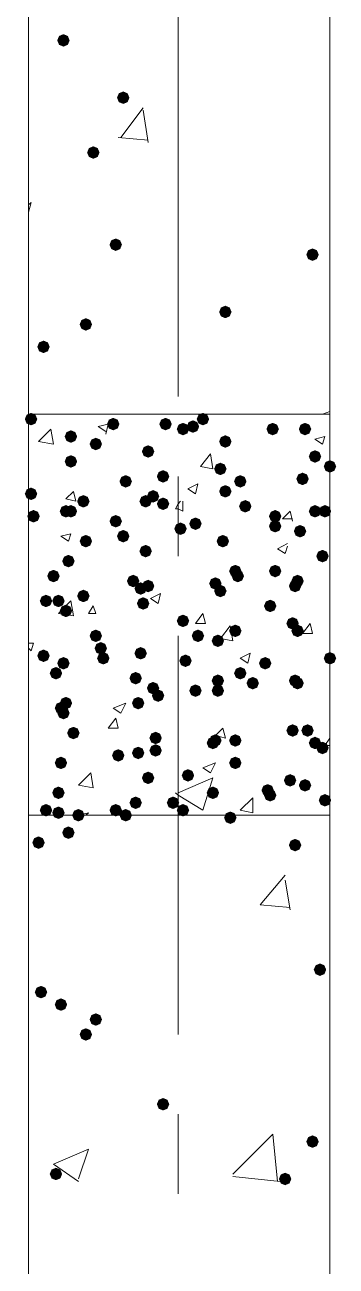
# Model space of a CAD drawing. Header units: millimetres. Extents: x 29 to 95071, y 20 to 67221.
# Drawn here: x 6098 to 6718, y 36460 to 38930 of the extents above; entities that cross this region are included whole.
import ezdxf

# ---------------------------------------------------------------- set-up
doc = ezdxf.new("R2010")
doc.units = ezdxf.units.MM

msp = doc.modelspace()

# ---------------------------------------------------------------- hatches: boundary and pattern name
h = msp.add_hatch(color=7)
h.dxf.hatch_style = 2
h.paths.add_polyline_path([(6175.2, 38886.5), (6166.5, 38890.1), (6162.8, 38898.9), (6166.5, 38907.6), (6175.2, 38911.3), (6184, 38907.6), (6187.6, 38898.9), (6184, 38890.1)])
h = msp.add_hatch(color=7)
h.dxf.hatch_style = 2
h.paths.add_polyline_path([(6294.2, 38772.5), (6285.4, 38776.1), (6281.8, 38784.9), (6285.4, 38793.6), (6294.2, 38797.3), (6302.9, 38793.6), (6306.6, 38784.9), (6302.9, 38776.1)])
h = msp.add_hatch(color=7)
h.dxf.hatch_style = 2
h.paths.add_polyline_path([(6234.7, 38663.4), (6225.9, 38667.1), (6222.3, 38675.8), (6225.9, 38684.6), (6234.7, 38688.2), (6243.4, 38684.6), (6247.1, 38675.8), (6243.4, 38667.1)])
h = msp.add_hatch(color=7)
h.dxf.hatch_style = 2
h.paths.add_polyline_path([(6279.3, 38480), (6270.5, 38483.7), (6266.9, 38492.4), (6270.5, 38501.2), (6279.3, 38504.8), (6288, 38501.2), (6291.7, 38492.4), (6288, 38483.7)])
h = msp.add_hatch(color=7)
h.dxf.hatch_style = 2
h.paths.add_polyline_path([(6670.9, 38460.2), (6662.1, 38463.9), (6658.5, 38472.6), (6662.1, 38481.4), (6670.9, 38485), (6679.6, 38481.4), (6683.3, 38472.6), (6679.6, 38463.9)])
h = msp.add_hatch(color=7)
h.dxf.hatch_style = 2
h.paths.add_polyline_path([(6497.4, 38346.2), (6488.6, 38349.9), (6485, 38358.6), (6488.6, 38367.4), (6497.4, 38371), (6506.1, 38367.4), (6509.8, 38358.6), (6506.1, 38349.9)])
h = msp.add_hatch(color=7)
h.dxf.hatch_style = 2
h.paths.add_polyline_path([(6219.8, 38321.4), (6211.1, 38325.1), (6207.4, 38333.8), (6211.1, 38342.6), (6219.8, 38346.2), (6228.6, 38342.6), (6232.2, 38333.8), (6228.6, 38325.1)])
h = msp.add_hatch(color=7)
h.dxf.hatch_style = 2
h.paths.add_polyline_path([(6135.6, 38276.8), (6126.8, 38280.5), (6123.2, 38289.2), (6126.8, 38298), (6135.6, 38301.6), (6144.3, 38298), (6147.9, 38289.2), (6144.3, 38280.5)])
h = msp.add_hatch(color=7)
h.dxf.hatch_style = 2
h.paths.add_polyline_path([(6110.8, 38133.1), (6102, 38136.7), (6098.4, 38145.5), (6102, 38154.2), (6110.8, 38157.9), (6119.5, 38154.2), (6123.2, 38145.5), (6119.5, 38136.7)])
h = msp.add_hatch(color=7)
h.dxf.hatch_style = 2
h.paths.add_polyline_path([(6452.8, 38133.1), (6444, 38136.7), (6440.4, 38145.5), (6444, 38154.2), (6452.8, 38157.9), (6461.5, 38154.2), (6465.2, 38145.5), (6461.5, 38136.7)])
h = msp.add_hatch(color=7)
h.dxf.hatch_style = 2
h.paths.add_polyline_path([(6274.3, 38123.2), (6265.6, 38126.8), (6261.9, 38135.6), (6265.6, 38144.3), (6274.3, 38148), (6283.1, 38144.3), (6286.7, 38135.6), (6283.1, 38126.8)])
h = msp.add_hatch(color=7)
h.dxf.hatch_style = 2
h.paths.add_polyline_path([(6378.4, 38123.2), (6369.7, 38126.8), (6366, 38135.6), (6369.7, 38144.3), (6378.4, 38148), (6387.2, 38144.3), (6390.8, 38135.6), (6387.2, 38126.8)])
h = msp.add_hatch(color=7)
h.dxf.hatch_style = 2
h.paths.add_polyline_path([(6413.1, 38113.3), (6404.4, 38116.9), (6400.7, 38125.7), (6404.4, 38134.4), (6413.1, 38138), (6421.9, 38134.4), (6425.5, 38125.7), (6421.9, 38116.9)])
h = msp.add_hatch(color=7)
h.dxf.hatch_style = 2
h.paths.add_polyline_path([(6433, 38118.2), (6424.2, 38121.9), (6420.6, 38130.6), (6424.2, 38139.4), (6433, 38143), (6441.7, 38139.4), (6445.3, 38130.6), (6441.7, 38121.9)])
h = msp.add_hatch(color=7)
h.dxf.hatch_style = 2
h.paths.add_polyline_path([(6591.6, 38113.3), (6582.8, 38116.9), (6579.2, 38125.7), (6582.8, 38134.4), (6591.6, 38138), (6600.3, 38134.4), (6604, 38125.7), (6600.3, 38116.9)])
h = msp.add_hatch(color=7)
h.dxf.hatch_style = 2
h.paths.add_polyline_path([(6656, 38113.3), (6647.2, 38116.9), (6643.6, 38125.7), (6647.2, 38134.4), (6656, 38138), (6664.7, 38134.4), (6668.4, 38125.7), (6664.7, 38116.9)])
h = msp.add_hatch(color=7)
h.dxf.hatch_style = 2
h.paths.add_polyline_path([(6190.1, 38098.4), (6181.3, 38102), (6177.7, 38110.8), (6181.3, 38119.5), (6190.1, 38123.2), (6198.8, 38119.5), (6202.5, 38110.8), (6198.8, 38102)])
h = msp.add_hatch(color=7)
h.dxf.hatch_style = 2
h.paths.add_polyline_path([(6239.6, 38083.5), (6230.9, 38087.2), (6227.3, 38095.9), (6230.9, 38104.7), (6239.6, 38108.3), (6248.4, 38104.7), (6252, 38095.9), (6248.4, 38087.2)])
h = msp.add_hatch(color=7)
h.dxf.hatch_style = 2
h.paths.add_polyline_path([(6497.4, 38088.5), (6488.6, 38092.1), (6485, 38100.9), (6488.6, 38109.6), (6497.4, 38113.3), (6506.1, 38109.6), (6509.8, 38100.9), (6506.1, 38092.1)])
h = msp.add_hatch(color=7)
h.dxf.hatch_style = 2
h.paths.add_polyline_path([(6343.7, 38068.7), (6335, 38072.3), (6331.3, 38081), (6335, 38089.8), (6343.7, 38093.4), (6352.5, 38089.8), (6356.1, 38081), (6352.5, 38072.3)])
h = msp.add_hatch(color=7)
h.dxf.hatch_style = 2
h.paths.add_polyline_path([(6675.8, 38058.7), (6667.1, 38062.4), (6663.4, 38071.1), (6667.1, 38079.9), (6675.8, 38083.5), (6684.6, 38079.9), (6688.2, 38071.1), (6684.6, 38062.4)])
h = msp.add_hatch(color=7)
h.dxf.hatch_style = 2
h.paths.add_polyline_path([(6190.1, 38048.8), (6181.3, 38052.5), (6177.7, 38061.2), (6181.3, 38070), (6190.1, 38073.6), (6198.8, 38070), (6202.5, 38061.2), (6198.8, 38052.5)])
h = msp.add_hatch(color=7)
h.dxf.hatch_style = 2
h.paths.add_polyline_path([(6487.5, 38034), (6478.7, 38037.6), (6475.1, 38046.4), (6478.7, 38055.1), (6487.5, 38058.7), (6496.2, 38055.1), (6499.9, 38046.4), (6496.2, 38037.6)])
h = msp.add_hatch(color=7)
h.dxf.hatch_style = 2
h.paths.add_polyline_path([(6705.6, 38038.9), (6696.8, 38042.6), (6693.2, 38051.3), (6696.8, 38060.1), (6705.6, 38063.7), (6714.3, 38060.1), (6718, 38051.3), (6714.3, 38042.6)])
h = msp.add_hatch(color=7)
h.dxf.hatch_style = 2
h.paths.add_polyline_path([(6299.1, 38009.2), (6290.4, 38012.8), (6286.7, 38021.6), (6290.4, 38030.3), (6299.1, 38034), (6307.9, 38030.3), (6311.5, 38021.6), (6307.9, 38012.8)])
h = msp.add_hatch(color=7)
h.dxf.hatch_style = 2
h.paths.add_polyline_path([(6373.5, 38019.1), (6364.7, 38022.7), (6361.1, 38031.5), (6364.7, 38040.2), (6373.5, 38043.9), (6382.2, 38040.2), (6385.9, 38031.5), (6382.2, 38022.7)])
h = msp.add_hatch(color=7)
h.dxf.hatch_style = 2
h.paths.add_polyline_path([(6527.1, 38009.2), (6518.4, 38012.8), (6514.7, 38021.6), (6518.4, 38030.3), (6527.1, 38034), (6535.9, 38030.3), (6539.5, 38021.6), (6535.9, 38012.8)])
h = msp.add_hatch(color=7)
h.dxf.hatch_style = 2
h.paths.add_polyline_path([(6651, 38014.1), (6642.3, 38017.8), (6638.6, 38026.5), (6642.3, 38035.3), (6651, 38038.9), (6659.8, 38035.3), (6663.4, 38026.5), (6659.8, 38017.8)])
h = msp.add_hatch(color=7)
h.dxf.hatch_style = 2
h.paths.add_polyline_path([(6110.8, 37984.4), (6102, 37988), (6098.4, 37996.8), (6102, 38005.5), (6110.8, 38009.2), (6119.5, 38005.5), (6123.2, 37996.8), (6119.5, 37988)])
h = msp.add_hatch(color=7)
h.dxf.hatch_style = 2
h.paths.add_polyline_path([(6497.4, 37989.4), (6488.6, 37993), (6485, 38001.7), (6488.6, 38010.5), (6497.4, 38014.1), (6506.1, 38010.5), (6509.8, 38001.7), (6506.1, 37993)])
h = msp.add_hatch(color=7)
h.dxf.hatch_style = 2
h.paths.add_polyline_path([(6214.9, 37969.5), (6206.1, 37973.2), (6202.5, 37981.9), (6206.1, 37990.7), (6214.9, 37994.3), (6223.6, 37990.7), (6227.3, 37981.9), (6223.6, 37973.2)])
h = msp.add_hatch(color=7)
h.dxf.hatch_style = 2
h.paths.add_polyline_path([(6338.8, 37969.5), (6330, 37973.2), (6326.4, 37981.9), (6330, 37990.7), (6338.8, 37994.3), (6347.5, 37990.7), (6351.2, 37981.9), (6347.5, 37973.2)])
h = msp.add_hatch(color=7)
h.dxf.hatch_style = 2
h.paths.add_polyline_path([(6353.6, 37979.4), (6344.9, 37983.1), (6341.3, 37991.8), (6344.9, 38000.6), (6353.6, 38004.2), (6362.4, 38000.6), (6366, 37991.8), (6362.4, 37983.1)])
h = msp.add_hatch(color=7)
h.dxf.hatch_style = 2
h.paths.add_polyline_path([(6373.5, 37964.6), (6364.7, 37968.2), (6361.1, 37977), (6364.7, 37985.7), (6373.5, 37989.4), (6382.2, 37985.7), (6385.9, 37977), (6382.2, 37968.2)])
h = msp.add_hatch(color=7)
h.dxf.hatch_style = 2
h.paths.add_polyline_path([(6537, 37959.6), (6528.3, 37963.3), (6524.6, 37972), (6528.3, 37980.8), (6537, 37984.4), (6545.8, 37980.8), (6549.4, 37972), (6545.8, 37963.3)])
h = msp.add_hatch(color=7)
h.dxf.hatch_style = 2
h.paths.add_polyline_path([(6115.7, 37939.8), (6107, 37943.4), (6103.3, 37952.2), (6107, 37960.9), (6115.7, 37964.6), (6124.5, 37960.9), (6128.1, 37952.2), (6124.5, 37943.4)])
h = msp.add_hatch(color=7)
h.dxf.hatch_style = 2
h.paths.add_polyline_path([(6180.2, 37949.7), (6171.4, 37953.3), (6167.8, 37962.1), (6171.4, 37970.8), (6180.2, 37974.5), (6188.9, 37970.8), (6192.6, 37962.1), (6188.9, 37953.3)])
h = msp.add_hatch(color=7)
h.dxf.hatch_style = 2
h.paths.add_polyline_path([(6190.1, 37949.7), (6181.3, 37953.3), (6177.7, 37962.1), (6181.3, 37970.8), (6190.1, 37974.5), (6198.8, 37970.8), (6202.5, 37962.1), (6198.8, 37953.3)])
h = msp.add_hatch(color=7)
h.dxf.hatch_style = 2
h.paths.add_polyline_path([(6596.5, 37939.8), (6587.8, 37943.4), (6584.1, 37952.2), (6587.8, 37960.9), (6596.5, 37964.6), (6605.3, 37960.9), (6608.9, 37952.2), (6605.3, 37943.4)])
h = msp.add_hatch(color=7)
h.dxf.hatch_style = 2
h.paths.add_polyline_path([(6675.8, 37949.7), (6667.1, 37953.3), (6663.4, 37962.1), (6667.1, 37970.8), (6675.8, 37974.5), (6684.6, 37970.8), (6688.2, 37962.1), (6684.6, 37953.3)])
h = msp.add_hatch(color=7)
h.dxf.hatch_style = 2
h.paths.add_polyline_path([(6695.6, 37949.7), (6686.9, 37953.3), (6683.3, 37962.1), (6686.9, 37970.8), (6695.6, 37974.5), (6704.4, 37970.8), (6708, 37962.1), (6704.4, 37953.3)])
h = msp.add_hatch(color=7)
h.dxf.hatch_style = 2
h.paths.add_polyline_path([(6279.3, 37929.9), (6270.5, 37933.5), (6266.9, 37942.3), (6270.5, 37951), (6279.3, 37954.7), (6288, 37951), (6291.7, 37942.3), (6288, 37933.5)])
h = msp.add_hatch(color=7)
h.dxf.hatch_style = 2
h.paths.add_polyline_path([(6408.2, 37915), (6399.4, 37918.6), (6395.8, 37927.4), (6399.4, 37936.1), (6408.2, 37939.8), (6416.9, 37936.1), (6420.6, 37927.4), (6416.9, 37918.6)])
h = msp.add_hatch(color=7)
h.dxf.hatch_style = 2
h.paths.add_polyline_path([(6437.9, 37924.9), (6429.2, 37928.6), (6425.5, 37937.3), (6429.2, 37946.1), (6437.9, 37949.7), (6446.7, 37946.1), (6450.3, 37937.3), (6446.7, 37928.6)])
h = msp.add_hatch(color=7)
h.dxf.hatch_style = 2
h.paths.add_polyline_path([(6596.5, 37920), (6587.8, 37923.6), (6584.1, 37932.4), (6587.8, 37941.1), (6596.5, 37944.7), (6605.3, 37941.1), (6608.9, 37932.4), (6605.3, 37923.6)])
h = msp.add_hatch(color=7)
h.dxf.hatch_style = 2
h.paths.add_polyline_path([(6646.1, 37910), (6637.3, 37913.7), (6633.7, 37922.4), (6637.3, 37931.2), (6646.1, 37934.8), (6654.8, 37931.2), (6658.5, 37922.4), (6654.8, 37913.7)])
h = msp.add_hatch(color=7)
h.dxf.hatch_style = 2
h.paths.add_polyline_path([(6219.8, 37890.2), (6211.1, 37893.9), (6207.4, 37902.6), (6211.1, 37911.4), (6219.8, 37915), (6228.6, 37911.4), (6232.2, 37902.6), (6228.6, 37893.9)])
h = msp.add_hatch(color=7)
h.dxf.hatch_style = 2
h.paths.add_polyline_path([(6294.2, 37900.1), (6285.4, 37903.8), (6281.8, 37912.5), (6285.4, 37921.3), (6294.2, 37924.9), (6302.9, 37921.3), (6306.6, 37912.5), (6302.9, 37903.8)])
h = msp.add_hatch(color=7)
h.dxf.hatch_style = 2
h.paths.add_polyline_path([(6492.4, 37890.2), (6483.7, 37893.9), (6480, 37902.6), (6483.7, 37911.4), (6492.4, 37915), (6501.2, 37911.4), (6504.8, 37902.6), (6501.2, 37893.9)])
h = msp.add_hatch(color=7)
h.dxf.hatch_style = 2
h.paths.add_polyline_path([(6338.8, 37870.4), (6330, 37874), (6326.4, 37882.8), (6330, 37891.5), (6338.8, 37895.2), (6347.5, 37891.5), (6351.2, 37882.8), (6347.5, 37874)])
h = msp.add_hatch(color=7)
h.dxf.hatch_style = 2
h.paths.add_polyline_path([(6690.7, 37860.5), (6681.9, 37864.1), (6678.3, 37872.9), (6681.9, 37881.6), (6690.7, 37885.3), (6699.4, 37881.6), (6703.1, 37872.9), (6699.4, 37864.1)])
h = msp.add_hatch(color=7)
h.dxf.hatch_style = 2
h.paths.add_polyline_path([(6185.1, 37850.6), (6176.4, 37854.2), (6172.7, 37863), (6176.4, 37871.7), (6185.1, 37875.4), (6193.9, 37871.7), (6197.5, 37863), (6193.9, 37854.2)])
h = msp.add_hatch(color=7)
h.dxf.hatch_style = 2
h.paths.add_polyline_path([(6155.4, 37820.8), (6146.6, 37824.5), (6143, 37833.2), (6146.6, 37842), (6155.4, 37845.6), (6164.1, 37842), (6167.8, 37833.2), (6164.1, 37824.5)])
h = msp.add_hatch(color=7)
h.dxf.hatch_style = 2
h.paths.add_polyline_path([(6314, 37810.9), (6305.2, 37814.6), (6301.6, 37823.3), (6305.2, 37832.1), (6314, 37835.7), (6322.7, 37832.1), (6326.4, 37823.3), (6322.7, 37814.6)])
h = msp.add_hatch(color=7)
h.dxf.hatch_style = 2
h.paths.add_polyline_path([(6517.2, 37830.7), (6508.5, 37834.4), (6504.8, 37843.1), (6508.5, 37851.9), (6517.2, 37855.5), (6526, 37851.9), (6529.6, 37843.1), (6526, 37834.4)])
h = msp.add_hatch(color=7)
h.dxf.hatch_style = 2
h.paths.add_polyline_path([(6522.2, 37820.8), (6513.4, 37824.5), (6509.8, 37833.2), (6513.4, 37842), (6522.2, 37845.6), (6530.9, 37842), (6534.6, 37833.2), (6530.9, 37824.5)])
h = msp.add_hatch(color=7)
h.dxf.hatch_style = 2
h.paths.add_polyline_path([(6596.5, 37830.7), (6587.8, 37834.4), (6584.1, 37843.1), (6587.8, 37851.9), (6596.5, 37855.5), (6605.3, 37851.9), (6608.9, 37843.1), (6605.3, 37834.4)])
h = msp.add_hatch(color=7)
h.dxf.hatch_style = 2
h.paths.add_polyline_path([(6641.1, 37810.9), (6632.4, 37814.6), (6628.7, 37823.3), (6632.4, 37832.1), (6641.1, 37835.7), (6649.9, 37832.1), (6653.5, 37823.3), (6649.9, 37814.6)])
h = msp.add_hatch(color=7)
h.dxf.hatch_style = 2
h.paths.add_polyline_path([(6328.9, 37796), (6320.1, 37799.7), (6316.5, 37808.4), (6320.1, 37817.2), (6328.9, 37820.8), (6337.6, 37817.2), (6341.3, 37808.4), (6337.6, 37799.7)])
h = msp.add_hatch(color=7)
h.dxf.hatch_style = 2
h.paths.add_polyline_path([(6343.7, 37801), (6335, 37804.6), (6331.3, 37813.4), (6335, 37822.1), (6343.7, 37825.8), (6352.5, 37822.1), (6356.1, 37813.4), (6352.5, 37804.6)])
h = msp.add_hatch(color=7)
h.dxf.hatch_style = 2
h.paths.add_polyline_path([(6477.6, 37806), (6468.8, 37809.6), (6465.2, 37818.4), (6468.8, 37827.1), (6477.6, 37830.7), (6486.3, 37827.1), (6490, 37818.4), (6486.3, 37809.6)])
h = msp.add_hatch(color=7)
h.dxf.hatch_style = 2
h.paths.add_polyline_path([(6487.5, 37791.1), (6478.7, 37794.7), (6475.1, 37803.5), (6478.7, 37812.2), (6487.5, 37815.9), (6496.2, 37812.2), (6499.9, 37803.5), (6496.2, 37794.7)])
h = msp.add_hatch(color=7)
h.dxf.hatch_style = 2
h.paths.add_polyline_path([(6636.2, 37801), (6627.4, 37804.6), (6623.8, 37813.4), (6627.4, 37822.1), (6636.2, 37825.8), (6644.9, 37822.1), (6648.6, 37813.4), (6644.9, 37804.6)])
h = msp.add_hatch(color=7)
h.dxf.hatch_style = 2
h.paths.add_polyline_path([(6140.5, 37771.3), (6131.8, 37774.9), (6128.1, 37783.7), (6131.8, 37792.4), (6140.5, 37796), (6149.3, 37792.4), (6152.9, 37783.7), (6149.3, 37774.9)])
h = msp.add_hatch(color=7)
h.dxf.hatch_style = 2
h.paths.add_polyline_path([(6165.3, 37771.3), (6156.5, 37774.9), (6152.9, 37783.7), (6156.5, 37792.4), (6165.3, 37796), (6174, 37792.4), (6177.7, 37783.7), (6174, 37774.9)])
h = msp.add_hatch(color=7)
h.dxf.hatch_style = 2
h.paths.add_polyline_path([(6214.9, 37781.2), (6206.1, 37784.8), (6202.5, 37793.6), (6206.1, 37802.3), (6214.9, 37806), (6223.6, 37802.3), (6227.3, 37793.6), (6223.6, 37784.8)])
h = msp.add_hatch(color=7)
h.dxf.hatch_style = 2
h.paths.add_polyline_path([(6333.8, 37766.3), (6325.1, 37769.9), (6321.4, 37778.7), (6325.1, 37787.4), (6333.8, 37791.1), (6342.6, 37787.4), (6346.2, 37778.7), (6342.6, 37769.9)])
h = msp.add_hatch(color=7)
h.dxf.hatch_style = 2
h.paths.add_polyline_path([(6586.6, 37761.4), (6577.9, 37765), (6574.2, 37773.7), (6577.9, 37782.5), (6586.6, 37786.1), (6595.4, 37782.5), (6599, 37773.7), (6595.4, 37765)])
h = msp.add_hatch(color=7)
h.dxf.hatch_style = 2
h.paths.add_polyline_path([(6180.2, 37751.4), (6171.4, 37755.1), (6167.8, 37763.8), (6171.4, 37772.6), (6180.2, 37776.2), (6188.9, 37772.6), (6192.6, 37763.8), (6188.9, 37755.1)])
h = msp.add_hatch(color=7)
h.dxf.hatch_style = 2
h.paths.add_polyline_path([(6413.1, 37731.6), (6404.4, 37735.3), (6400.7, 37744), (6404.4, 37752.8), (6413.1, 37756.4), (6421.9, 37752.8), (6425.5, 37744), (6421.9, 37735.3)])
h = msp.add_hatch(color=7)
h.dxf.hatch_style = 2
h.paths.add_polyline_path([(6517.2, 37711.8), (6508.5, 37715.4), (6504.8, 37724.2), (6508.5, 37732.9), (6517.2, 37736.6), (6526, 37732.9), (6529.6, 37724.2), (6526, 37715.4)])
h = msp.add_hatch(color=7)
h.dxf.hatch_style = 2
h.paths.add_polyline_path([(6631.2, 37726.7), (6622.5, 37730.3), (6618.8, 37739), (6622.5, 37747.8), (6631.2, 37751.4), (6640, 37747.8), (6643.6, 37739), (6640, 37730.3)])
h = msp.add_hatch(color=7)
h.dxf.hatch_style = 2
h.paths.add_polyline_path([(6641.1, 37711.8), (6632.4, 37715.4), (6628.7, 37724.2), (6632.4, 37732.9), (6641.1, 37736.6), (6649.9, 37732.9), (6653.5, 37724.2), (6649.9, 37715.4)])
h = msp.add_hatch(color=7)
h.dxf.hatch_style = 2
h.paths.add_polyline_path([(6239.6, 37701.9), (6230.9, 37705.5), (6227.3, 37714.3), (6230.9, 37723), (6239.6, 37726.7), (6248.4, 37723), (6252, 37714.3), (6248.4, 37705.5)])
h = msp.add_hatch(color=7)
h.dxf.hatch_style = 2
h.paths.add_polyline_path([(6442.9, 37701.9), (6434.1, 37705.5), (6430.5, 37714.3), (6434.1, 37723), (6442.9, 37726.7), (6451.6, 37723), (6455.3, 37714.3), (6451.6, 37705.5)])
h = msp.add_hatch(color=7)
h.dxf.hatch_style = 2
h.paths.add_polyline_path([(6482.5, 37692), (6473.8, 37695.6), (6470.1, 37704.3), (6473.8, 37713.1), (6482.5, 37716.7), (6491.3, 37713.1), (6494.9, 37704.3), (6491.3, 37695.6)])
h = msp.add_hatch(color=7)
h.dxf.hatch_style = 2
h.paths.add_polyline_path([(6135.6, 37662.2), (6126.8, 37665.9), (6123.2, 37674.6), (6126.8, 37683.4), (6135.6, 37687), (6144.3, 37683.4), (6147.9, 37674.6), (6144.3, 37665.9)])
h = msp.add_hatch(color=7)
h.dxf.hatch_style = 2
h.paths.add_polyline_path([(6249.6, 37677.1), (6240.8, 37680.7), (6237.2, 37689.5), (6240.8, 37698.2), (6249.6, 37701.9), (6258.3, 37698.2), (6261.9, 37689.5), (6258.3, 37680.7)])
h = msp.add_hatch(color=7)
h.dxf.hatch_style = 2
h.paths.add_polyline_path([(6328.9, 37667.2), (6320.1, 37670.8), (6316.5, 37679.6), (6320.1, 37688.3), (6328.9, 37692), (6337.6, 37688.3), (6341.3, 37679.6), (6337.6, 37670.8)])
h = msp.add_hatch(color=7)
h.dxf.hatch_style = 2
h.paths.add_polyline_path([(6175.2, 37647.3), (6166.5, 37651), (6162.8, 37659.7), (6166.5, 37668.5), (6175.2, 37672.1), (6184, 37668.5), (6187.6, 37659.7), (6184, 37651)])
h = msp.add_hatch(color=7)
h.dxf.hatch_style = 2
h.paths.add_polyline_path([(6254.5, 37657.3), (6245.8, 37660.9), (6242.1, 37669.7), (6245.8, 37678.4), (6254.5, 37682), (6263.3, 37678.4), (6266.9, 37669.7), (6263.3, 37660.9)])
h = msp.add_hatch(color=7)
h.dxf.hatch_style = 2
h.paths.add_polyline_path([(6418.1, 37652.3), (6409.3, 37655.9), (6405.7, 37664.7), (6409.3, 37673.4), (6418.1, 37677.1), (6426.8, 37673.4), (6430.5, 37664.7), (6426.8, 37655.9)])
h = msp.add_hatch(color=7)
h.dxf.hatch_style = 2
h.paths.add_polyline_path([(6576.7, 37647.3), (6567.9, 37651), (6564.3, 37659.7), (6567.9, 37668.5), (6576.7, 37672.1), (6585.4, 37668.5), (6589.1, 37659.7), (6585.4, 37651)])
h = msp.add_hatch(color=7)
h.dxf.hatch_style = 2
h.paths.add_polyline_path([(6705.6, 37657.3), (6696.8, 37660.9), (6693.2, 37669.7), (6696.8, 37678.4), (6705.6, 37682), (6714.3, 37678.4), (6718, 37669.7), (6714.3, 37660.9)])
h = msp.add_hatch(color=7)
h.dxf.hatch_style = 2
h.paths.add_polyline_path([(6160.3, 37627.5), (6151.6, 37631.2), (6147.9, 37639.9), (6151.6, 37648.7), (6160.3, 37652.3), (6169.1, 37648.7), (6172.7, 37639.9), (6169.1, 37631.2)])
h = msp.add_hatch(color=7)
h.dxf.hatch_style = 2
h.paths.add_polyline_path([(6318.9, 37617.6), (6310.2, 37621.3), (6306.6, 37630), (6310.2, 37638.8), (6318.9, 37642.4), (6327.7, 37638.8), (6331.3, 37630), (6327.7, 37621.3)])
h = msp.add_hatch(color=7)
h.dxf.hatch_style = 2
h.paths.add_polyline_path([(6482.5, 37612.7), (6473.8, 37616.3), (6470.1, 37625), (6473.8, 37633.8), (6482.5, 37637.4), (6491.3, 37633.8), (6494.9, 37625), (6491.3, 37616.3)])
h = msp.add_hatch(color=7)
h.dxf.hatch_style = 2
h.paths.add_polyline_path([(6527.1, 37627.5), (6518.4, 37631.2), (6514.7, 37639.9), (6518.4, 37648.7), (6527.1, 37652.3), (6535.9, 37648.7), (6539.5, 37639.9), (6535.9, 37631.2)])
h = msp.add_hatch(color=7)
h.dxf.hatch_style = 2
h.paths.add_polyline_path([(6636.2, 37612.7), (6627.4, 37616.3), (6623.8, 37625), (6627.4, 37633.8), (6636.2, 37637.4), (6644.9, 37633.8), (6648.6, 37625), (6644.9, 37616.3)])
h = msp.add_hatch(color=7)
h.dxf.hatch_style = 2
h.paths.add_polyline_path([(6353.6, 37597.8), (6344.9, 37601.4), (6341.3, 37610.2), (6344.9, 37618.9), (6353.6, 37622.6), (6362.4, 37618.9), (6366, 37610.2), (6362.4, 37601.4)])
h = msp.add_hatch(color=7)
h.dxf.hatch_style = 2
h.paths.add_polyline_path([(6437.9, 37592.8), (6429.2, 37596.5), (6425.5, 37605.2), (6429.2, 37614), (6437.9, 37617.6), (6446.7, 37614), (6450.3, 37605.2), (6446.7, 37596.5)])
h = msp.add_hatch(color=7)
h.dxf.hatch_style = 2
h.paths.add_polyline_path([(6482.5, 37592.8), (6473.8, 37596.5), (6470.1, 37605.2), (6473.8, 37614), (6482.5, 37617.6), (6491.3, 37614), (6494.9, 37605.2), (6491.3, 37596.5)])
h = msp.add_hatch(color=7)
h.dxf.hatch_style = 2
h.paths.add_polyline_path([(6551.9, 37607.7), (6543.2, 37611.3), (6539.5, 37620.1), (6543.2, 37628.8), (6551.9, 37632.5), (6560.7, 37628.8), (6564.3, 37620.1), (6560.7, 37611.3)])
h = msp.add_hatch(color=7)
h.dxf.hatch_style = 2
h.paths.add_polyline_path([(6641.1, 37607.7), (6632.4, 37611.3), (6628.7, 37620.1), (6632.4, 37628.8), (6641.1, 37632.5), (6649.9, 37628.8), (6653.5, 37620.1), (6649.9, 37611.3)])
h = msp.add_hatch(color=7)
h.dxf.hatch_style = 2
h.paths.add_polyline_path([(6180.2, 37568), (6171.4, 37571.7), (6167.8, 37580.4), (6171.4, 37589.2), (6180.2, 37592.8), (6188.9, 37589.2), (6192.6, 37580.4), (6188.9, 37571.7)])
h = msp.add_hatch(color=7)
h.dxf.hatch_style = 2
h.paths.add_polyline_path([(6323.9, 37568), (6315.2, 37571.7), (6311.5, 37580.4), (6315.2, 37589.2), (6323.9, 37592.8), (6332.7, 37589.2), (6336.3, 37580.4), (6332.7, 37571.7)])
h = msp.add_hatch(color=7)
h.dxf.hatch_style = 2
h.paths.add_polyline_path([(6363.6, 37582.9), (6354.8, 37586.6), (6351.2, 37595.3), (6354.8, 37604.1), (6363.6, 37607.7), (6372.3, 37604.1), (6376, 37595.3), (6372.3, 37586.6)])
h = msp.add_hatch(color=7)
h.dxf.hatch_style = 2
h.paths.add_polyline_path([(6170.3, 37558.1), (6161.5, 37561.8), (6157.9, 37570.5), (6161.5, 37579.3), (6170.3, 37582.9), (6179, 37579.3), (6182.6, 37570.5), (6179, 37561.8)])
h = msp.add_hatch(color=7)
h.dxf.hatch_style = 2
h.paths.add_polyline_path([(6175.2, 37548.2), (6166.5, 37551.9), (6162.8, 37560.6), (6166.5, 37569.4), (6175.2, 37573), (6184, 37569.4), (6187.6, 37560.6), (6184, 37551.9)])
h = msp.add_hatch(color=7)
h.dxf.hatch_style = 2
h.paths.add_polyline_path([(6631.2, 37513.5), (6622.5, 37517.2), (6618.8, 37525.9), (6622.5, 37534.7), (6631.2, 37538.3), (6640, 37534.7), (6643.6, 37525.9), (6640, 37517.2)])
h = msp.add_hatch(color=7)
h.dxf.hatch_style = 2
h.paths.add_polyline_path([(6661, 37513.5), (6652.2, 37517.2), (6648.6, 37525.9), (6652.2, 37534.7), (6661, 37538.3), (6669.7, 37534.7), (6673.3, 37525.9), (6669.7, 37517.2)])
h = msp.add_hatch(color=7)
h.dxf.hatch_style = 2
h.paths.add_polyline_path([(6195, 37508.6), (6186.3, 37512.2), (6182.6, 37521), (6186.3, 37529.7), (6195, 37533.3), (6203.8, 37529.7), (6207.4, 37521), (6203.8, 37512.2)])
h = msp.add_hatch(color=7)
h.dxf.hatch_style = 2
h.paths.add_polyline_path([(6358.6, 37498.7), (6349.9, 37502.3), (6346.2, 37511), (6349.9, 37519.8), (6358.6, 37523.4), (6367.4, 37519.8), (6371, 37511), (6367.4, 37502.3)])
h = msp.add_hatch(color=7)
h.dxf.hatch_style = 2
h.paths.add_polyline_path([(6472.6, 37488.7), (6463.9, 37492.4), (6460.2, 37501.1), (6463.9, 37509.9), (6472.6, 37513.5), (6481.4, 37509.9), (6485, 37501.1), (6481.4, 37492.4)])
h = msp.add_hatch(color=7)
h.dxf.hatch_style = 2
h.paths.add_polyline_path([(6477.6, 37493.7), (6468.8, 37497.3), (6465.2, 37506.1), (6468.8, 37514.8), (6477.6, 37518.5), (6486.3, 37514.8), (6490, 37506.1), (6486.3, 37497.3)])
h = msp.add_hatch(color=7)
h.dxf.hatch_style = 2
h.paths.add_polyline_path([(6517.2, 37493.7), (6508.5, 37497.3), (6504.8, 37506.1), (6508.5, 37514.8), (6517.2, 37518.5), (6526, 37514.8), (6529.6, 37506.1), (6526, 37497.3)])
h = msp.add_hatch(color=7)
h.dxf.hatch_style = 2
h.paths.add_polyline_path([(6675.8, 37488.7), (6667.1, 37492.4), (6663.4, 37501.1), (6667.1, 37509.9), (6675.8, 37513.5), (6684.6, 37509.9), (6688.2, 37501.1), (6684.6, 37492.4)])
h = msp.add_hatch(color=7)
h.dxf.hatch_style = 2
h.paths.add_polyline_path([(6284.3, 37464), (6275.5, 37467.6), (6271.9, 37476.3), (6275.5, 37485.1), (6284.3, 37488.7), (6293, 37485.1), (6296.6, 37476.3), (6293, 37467.6)])
h = msp.add_hatch(color=7)
h.dxf.hatch_style = 2
h.paths.add_polyline_path([(6323.9, 37468.9), (6315.2, 37472.6), (6311.5, 37481.3), (6315.2, 37490.1), (6323.9, 37493.7), (6332.7, 37490.1), (6336.3, 37481.3), (6332.7, 37472.6)])
h = msp.add_hatch(color=7)
h.dxf.hatch_style = 2
h.paths.add_polyline_path([(6358.6, 37473.9), (6349.9, 37477.5), (6346.2, 37486.3), (6349.9, 37495), (6358.6, 37498.7), (6367.4, 37495), (6371, 37486.3), (6367.4, 37477.5)])
h = msp.add_hatch(color=7)
h.dxf.hatch_style = 2
h.paths.add_polyline_path([(6690.7, 37478.8), (6681.9, 37482.5), (6678.3, 37491.2), (6681.9, 37500), (6690.7, 37503.6), (6699.4, 37500), (6703.1, 37491.2), (6699.4, 37482.5)])
h = msp.add_hatch(color=7)
h.dxf.hatch_style = 2
h.paths.add_polyline_path([(6170.3, 37449.1), (6161.5, 37452.7), (6157.9, 37461.5), (6161.5, 37470.2), (6170.3, 37473.9), (6179, 37470.2), (6182.6, 37461.5), (6179, 37452.7)])
h = msp.add_hatch(color=7)
h.dxf.hatch_style = 2
h.paths.add_polyline_path([(6517.2, 37449.1), (6508.5, 37452.7), (6504.8, 37461.5), (6508.5, 37470.2), (6517.2, 37473.9), (6526, 37470.2), (6529.6, 37461.5), (6526, 37452.7)])
h = msp.add_hatch(color=7)
h.dxf.hatch_style = 2
h.paths.add_polyline_path([(6343.7, 37419.3), (6335, 37423), (6331.3, 37431.7), (6335, 37440.5), (6343.7, 37444.1), (6352.5, 37440.5), (6356.1, 37431.7), (6352.5, 37423)])
h = msp.add_hatch(color=7)
h.dxf.hatch_style = 2
h.paths.add_polyline_path([(6423, 37424.3), (6414.3, 37427.9), (6410.6, 37436.7), (6414.3, 37445.4), (6423, 37449.1), (6431.8, 37445.4), (6435.4, 37436.7), (6431.8, 37427.9)])
h = msp.add_hatch(color=7)
h.dxf.hatch_style = 2
h.paths.add_polyline_path([(6626.3, 37414.4), (6617.5, 37418), (6613.9, 37426.8), (6617.5, 37435.5), (6626.3, 37439.2), (6635, 37435.5), (6638.6, 37426.8), (6635, 37418)])
h = msp.add_hatch(color=7)
h.dxf.hatch_style = 2
h.paths.add_polyline_path([(6581.6, 37394.6), (6572.9, 37398.2), (6569.3, 37407), (6572.9, 37415.7), (6581.6, 37419.3), (6590.4, 37415.7), (6594, 37407), (6590.4, 37398.2)])
h = msp.add_hatch(color=7)
h.dxf.hatch_style = 2
h.paths.add_polyline_path([(6656, 37404.5), (6647.2, 37408.1), (6643.6, 37416.9), (6647.2, 37425.6), (6656, 37429.3), (6664.7, 37425.6), (6668.4, 37416.9), (6664.7, 37408.1)])
h = msp.add_hatch(color=7)
h.dxf.hatch_style = 2
h.paths.add_polyline_path([(6165.3, 37389.6), (6156.5, 37393.2), (6152.9, 37402), (6156.5, 37410.8), (6165.3, 37414.4), (6174, 37410.8), (6177.7, 37402), (6174, 37393.2)])
h = msp.add_hatch(color=7)
h.dxf.hatch_style = 2
h.paths.add_polyline_path([(6318.9, 37369.8), (6310.2, 37373.4), (6306.6, 37382.2), (6310.2, 37390.9), (6318.9, 37394.6), (6327.7, 37390.9), (6331.3, 37382.2), (6327.7, 37373.4)])
h = msp.add_hatch(color=7)
h.dxf.hatch_style = 2
h.paths.add_polyline_path([(6393.3, 37369.8), (6384.5, 37373.4), (6380.9, 37382.2), (6384.5, 37390.9), (6393.3, 37394.6), (6402, 37390.9), (6405.7, 37382.2), (6402, 37373.4)])
h = msp.add_hatch(color=7)
h.dxf.hatch_style = 2
h.paths.add_polyline_path([(6472.6, 37389.6), (6463.9, 37393.2), (6460.2, 37402), (6463.9, 37410.8), (6472.6, 37414.4), (6481.4, 37410.8), (6485, 37402), (6481.4, 37393.2)])
h = msp.add_hatch(color=7)
h.dxf.hatch_style = 2
h.paths.add_polyline_path([(6586.6, 37384.7), (6577.9, 37388.3), (6574.2, 37397), (6577.9, 37405.8), (6586.6, 37409.4), (6595.4, 37405.8), (6599, 37397), (6595.4, 37388.3)])
h = msp.add_hatch(color=7)
h.dxf.hatch_style = 2
h.paths.add_polyline_path([(6695.6, 37374.7), (6686.9, 37378.4), (6683.3, 37387.1), (6686.9, 37395.9), (6695.6, 37399.5), (6704.4, 37395.9), (6708, 37387.1), (6704.4, 37378.4)])
h = msp.add_hatch(color=7)
h.dxf.hatch_style = 2
h.paths.add_polyline_path([(6140.5, 37354.9), (6131.8, 37358.6), (6128.1, 37367.3), (6131.8, 37376.1), (6140.5, 37379.7), (6149.3, 37376.1), (6152.9, 37367.3), (6149.3, 37358.6)])
h = msp.add_hatch(color=7)
h.dxf.hatch_style = 2
h.paths.add_polyline_path([(6165.3, 37350), (6156.5, 37353.6), (6152.9, 37362.3), (6156.5, 37371.1), (6165.3, 37374.7), (6174, 37371.1), (6177.7, 37362.3), (6174, 37353.6)])
h = msp.add_hatch(color=7)
h.dxf.hatch_style = 2
h.paths.add_polyline_path([(6204.9, 37345), (6196.2, 37348.6), (6192.6, 37357.4), (6196.2, 37366.1), (6204.9, 37369.8), (6213.7, 37366.1), (6217.3, 37357.4), (6213.7, 37348.6)])
h = msp.add_hatch(color=7)
h.dxf.hatch_style = 2
h.paths.add_polyline_path([(6279.3, 37354.9), (6270.5, 37358.6), (6266.9, 37367.3), (6270.5, 37376.1), (6279.3, 37379.7), (6288, 37376.1), (6291.7, 37367.3), (6288, 37358.6)])
h = msp.add_hatch(color=7)
h.dxf.hatch_style = 2
h.paths.add_polyline_path([(6299.1, 37345), (6290.4, 37348.6), (6286.7, 37357.4), (6290.4, 37366.1), (6299.1, 37369.8), (6307.9, 37366.1), (6311.5, 37357.4), (6307.9, 37348.6)])
h = msp.add_hatch(color=7)
h.dxf.hatch_style = 2
h.paths.add_polyline_path([(6413.1, 37354.9), (6404.4, 37358.6), (6400.7, 37367.3), (6404.4, 37376.1), (6413.1, 37379.7), (6421.9, 37376.1), (6425.5, 37367.3), (6421.9, 37358.6)])
h = msp.add_hatch(color=7)
h.dxf.hatch_style = 2
h.paths.add_polyline_path([(6507.3, 37340), (6498.5, 37343.7), (6494.9, 37352.4), (6498.5, 37361.2), (6507.3, 37364.8), (6516, 37361.2), (6519.7, 37352.4), (6516, 37343.7)])
h = msp.add_hatch(color=7)
h.dxf.hatch_style = 2
h.paths.add_polyline_path([(6185.1, 37310.3), (6176.4, 37313.9), (6172.7, 37322.7), (6176.4, 37331.4), (6185.1, 37335.1), (6193.9, 37331.4), (6197.5, 37322.7), (6193.9, 37313.9)])
h = msp.add_hatch(color=7)
h.dxf.hatch_style = 2
h.paths.add_polyline_path([(6125.6, 37290.5), (6116.9, 37294.1), (6113.3, 37302.9), (6116.9, 37311.6), (6125.6, 37315.3), (6134.4, 37311.6), (6138, 37302.9), (6134.4, 37294.1)])
h = msp.add_hatch(color=7)
h.dxf.hatch_style = 2
h.paths.add_polyline_path([(6636.2, 37285.5), (6627.4, 37289.2), (6623.8, 37297.9), (6627.4, 37306.7), (6636.2, 37310.3), (6644.9, 37306.7), (6648.6, 37297.9), (6644.9, 37289.2)])
h = msp.add_hatch(color=7)
h.dxf.hatch_style = 2
h.paths.add_polyline_path([(6685.7, 37037.7), (6677, 37041.3), (6673.3, 37050.1), (6677, 37058.8), (6685.7, 37062.5), (6694.5, 37058.8), (6698.1, 37050.1), (6694.5, 37041.3)])
h = msp.add_hatch(color=7)
h.dxf.hatch_style = 2
h.paths.add_polyline_path([(6130.6, 36993.1), (6121.8, 36996.7), (6118.2, 37005.5), (6121.8, 37014.2), (6130.6, 37017.9), (6139.4, 37014.2), (6143, 37005.5), (6139.4, 36996.7)])
h = msp.add_hatch(color=7)
h.dxf.hatch_style = 2
h.paths.add_polyline_path([(6170.3, 36968.3), (6161.5, 36971.9), (6157.9, 36980.7), (6161.5, 36989.4), (6170.3, 36993.1), (6179, 36989.4), (6182.6, 36980.7), (6179, 36971.9)])
h = msp.add_hatch(color=7)
h.dxf.hatch_style = 2
h.paths.add_polyline_path([(6239.6, 36938.6), (6230.9, 36942.2), (6227.3, 36951), (6230.9, 36959.7), (6239.6, 36963.3), (6248.4, 36959.7), (6252, 36951), (6248.4, 36942.2)])
h = msp.add_hatch(color=7)
h.dxf.hatch_style = 2
h.paths.add_polyline_path([(6219.8, 36908.8), (6211.1, 36912.5), (6207.4, 36921.2), (6211.1, 36930), (6219.8, 36933.6), (6228.6, 36930), (6232.2, 36921.2), (6228.6, 36912.5)])
h = msp.add_hatch(color=7)
h.dxf.hatch_style = 2
h.paths.add_polyline_path([(6373.5, 36770), (6364.7, 36773.7), (6361.1, 36782.4), (6364.7, 36791.2), (6373.5, 36794.8), (6382.2, 36791.2), (6385.9, 36782.4), (6382.2, 36773.7)])
h = msp.add_hatch(color=7)
h.dxf.hatch_style = 2
h.paths.add_polyline_path([(6670.9, 36695.7), (6662.1, 36699.3), (6658.5, 36708.1), (6662.1, 36716.8), (6670.9, 36720.5), (6679.6, 36716.8), (6683.3, 36708.1), (6679.6, 36699.3)])
h = msp.add_hatch(color=7)
h.dxf.hatch_style = 2
h.paths.add_polyline_path([(6160.3, 36631.3), (6151.6, 36634.9), (6147.9, 36643.6), (6151.6, 36652.4), (6160.3, 36656), (6169.1, 36652.4), (6172.7, 36643.6), (6169.1, 36634.9)])
h = msp.add_hatch(color=7)
h.dxf.hatch_style = 2
h.paths.add_polyline_path([(6616.3, 36621.3), (6607.6, 36625), (6604, 36633.7), (6607.6, 36642.5), (6616.3, 36646.1), (6625.1, 36642.5), (6628.7, 36633.7), (6625.1, 36625)])

# ---------------------------------------------------------------- linework, layer by layer
at = {"color": 7, "lineweight": 0}
for points in [[(6105.8, 26656.2), (6105.8, 42705.5)], [(6705.6, 32653.6), (6705.6, 42705.5)], [(6403.2, 38190.1), (6403.2, 38983.1)], [(6289.2, 38705.6), (6333.8, 38765)], [(6343.7, 38695.7), (6333.8, 38760.1)], [(6284.3, 38705.6), (6343.7, 38700.6)], [(6105.8, 38571.7), (6110.8, 38576.7)], [(6105.8, 38556.9), (6110.8, 38576.7)], [(6690.7, 38155.4), (6705.6, 38160.4)], [(6244.6, 38130.6), (6264.4, 38135.6)], [(6244.6, 38130.6), (6259.5, 38120.7)], [(6259.5, 38115.7), (6264.4, 38135.6)], [(6125.6, 38100.9), (6150.4, 38125.7)], [(6155.4, 38095.9), (6150.4, 38125.7)], [(6675.8, 38105.8), (6695.6, 38110.8)], [(6690.7, 38095.9), (6695.6, 38110.8)], [(6125.6, 38100.9), (6155.4, 38095.9)], [(6675.8, 38105.8), (6690.7, 38095.9)], [(6447.8, 38051.3), (6467.6, 38076.1)], [(6472.6, 38046.4), (6467.6, 38076.1)], [(6447.8, 38051.3), (6472.6, 38046.4)], [(6403.2, 37872.9), (6403.2, 38031.5)], [(6423, 38006.7), (6442.9, 38016.6)], [(6437.9, 37996.8), (6442.9, 38016.6)], [(6180.2, 37986.9), (6195, 38001.7)], [(6180.2, 37986.9), (6200, 37981.9)], [(6200, 37981.9), (6195, 38001.7)], [(6423, 38006.7), (6437.9, 37996.8)], [(6398.3, 37967), (6403.2, 37977), (6408.2, 37981.9)], [(6398.3, 37967), (6403.2, 37967), (6413.1, 37962.1)], [(6413.1, 37962.1), (6413.1, 37981.9)], [(6611.4, 37947.2), (6626.3, 37962.1)], [(6631.2, 37942.3), (6626.3, 37962.1)], [(6611.4, 37947.2), (6631.2, 37947.2)], [(6170.3, 37912.5), (6190.1, 37917.5)], [(6170.3, 37912.5), (6185.1, 37902.6)], [(6185.1, 37902.6), (6190.1, 37917.5)], [(6601.5, 37887.7), (6621.3, 37897.7)], [(6601.5, 37887.7), (6616.3, 37877.8)], [(6616.3, 37877.8), (6621.3, 37892.7)], [(6348.7, 37788.6), (6368.5, 37798.5)], [(6348.7, 37788.6), (6363.6, 37778.7)], [(6363.6, 37778.7), (6368.5, 37798.5)], [(6165.3, 37758.9), (6190.1, 37783.7)], [(6195, 37753.9), (6190.1, 37783.7)], [(6224.8, 37758.9), (6234.7, 37773.7)], [(6239.6, 37758.9), (6234.7, 37773.7)], [(6165.3, 37758.9), (6195, 37753.9)], [(6224.8, 37758.9), (6239.6, 37758.9)], [(6437.9, 37739), (6452.8, 37758.9)], [(6437.9, 37739), (6457.7, 37739)], [(6457.7, 37739), (6452.8, 37758.9)], [(6651, 37719.2), (6665.9, 37739)], [(6670.9, 37719.2), (6665.9, 37739)], [(6403.2, 36921.2), (6403.2, 37714.3)], [(6487.5, 37709.3), (6507.3, 37734.1)], [(6512.3, 37704.3), (6507.3, 37734.1)], [(6651, 37719.2), (6670.9, 37719.2)], [(6105.8, 37699.4), (6115.7, 37699.4)], [(6105.8, 37689.5), (6110.8, 37684.5)], [(6110.8, 37684.5), (6115.7, 37699.4)], [(6487.5, 37709.3), (6512.3, 37704.3)], [(6527.1, 37669.7), (6547, 37679.6)], [(6527.1, 37669.7), (6542, 37659.7)], [(6542, 37659.7), (6547, 37679.6)], [(6274.3, 37570.5), (6299.1, 37580.4)], [(6274.3, 37570.5), (6289.2, 37560.6)], [(6289.2, 37560.6), (6299.1, 37580.4)], [(6264.4, 37530.9), (6279.3, 37550.7)], [(6284.3, 37530.9), (6279.3, 37550.7)], [(6264.4, 37530.9), (6284.3, 37530.9)], [(6477.6, 37516), (6492.4, 37530.9)], [(6477.6, 37516), (6497.4, 37511)], [(6497.4, 37511), (6492.4, 37530.9)], [(6695.6, 37496.2), (6705.6, 37511)], [(6695.6, 37496.2), (6705.6, 37496.2)], [(6204.9, 37416.9), (6229.7, 37441.7)], [(6234.7, 37411.9), (6229.7, 37441.7)], [(6452.8, 37451.6), (6477.6, 37461.5)], [(6452.8, 37451.6), (6467.6, 37441.7)], [(6467.6, 37441.7), (6477.6, 37461.5)], [(6204.9, 37416.9), (6234.7, 37411.9)], [(6403.2, 37402), (6472.6, 37431.7)], [(6452.8, 37367.3), (6472.6, 37431.7)], [(6398.3, 37402), (6403.2, 37397), (6452.8, 37367.3)], [(6527.1, 37367.3), (6551.9, 37392.1)], [(6551.9, 37362.3), (6551.9, 37392.1)], [(6527.1, 37367.3), (6551.9, 37362.3)], [(6705.6, 37357.4), (6105.8, 37357.4)], [(6204.9, 37357.4), (6224.8, 37362.3)], [(6219.8, 37357.4), (6224.8, 37362.3)], [(6566.8, 37179), (6616.3, 37238.4)], [(6626.3, 37169), (6616.3, 37228.5)], [(6566.8, 37179), (6626.3, 37174)], [(6403.2, 36604), (6403.2, 36762.6)], [(6512.3, 36643.6), (6591.6, 36723)], [(6601.5, 36628.8), (6591.6, 36723)], [(6155.4, 36663.5), (6224.8, 36693.2)], [(6204.9, 36633.7), (6224.8, 36693.2)], [(6155.4, 36663.5), (6204.9, 36628.8)], [(6512.3, 36638.7), (6606.4, 36628.8)]]:
    msp.add_lwpolyline(points, dxfattribs=at)
msp.add_lwpolyline([(6705.6, 38155.4), (6105.8, 38155.4)], close=True, dxfattribs=at)

doc.saveas('drawing.dxf')
